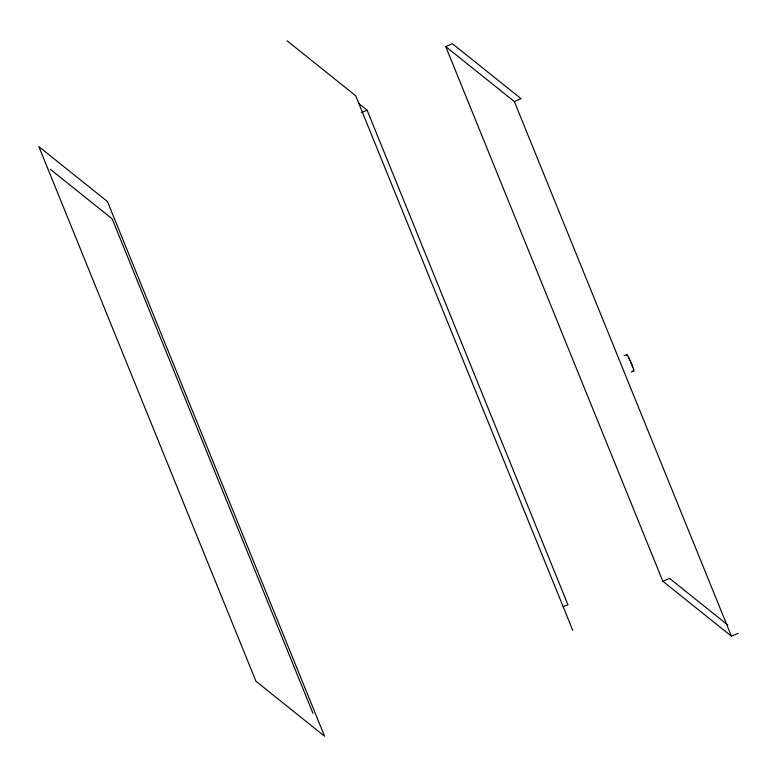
<?xml version="1.0" encoding="UTF-8"?>
<svg xmlns="http://www.w3.org/2000/svg" width="777" height="777" viewBox="0 0 777 777"><rect width="100%" height="100%" fill="white"/><g stroke="black" fill="none" stroke-linecap="round" stroke-linejoin="round"><path stroke-width="1.17" d="M445.736 46.591L452.437 43.735L521.046 98.679L514.345 101.544L445.736 46.591L662.83 581.245L731.439 636.188L738.15 633.333M361.354 112.646L367.103 110.188L567.919 604.739L563.131 606.788M624.154 355.613L626.67 354.545M631.293 371.998L633.809 370.93M662.83 581.245L669.541 578.379L727.816 625.048M287.072 40.802L355.681 95.746L572.785 630.4M358.683 103.448L367.103 110.188M50.418 169.396L112.17 218.852L312.985 713.403M630.574 362.043L631.72 364.879M514.345 101.544L731.439 636.188M626.66 355.089A8.965 0.864 66.9 0 1 631.196 362.781A8.965 0.864 66.9 0 1 633.09 370.347M628.331 357.634A6.012 0.573 66.9 0 1 629.943 360.645M632.167 366.132A6.012 0.573 66.9 0 1 632.478 367.152M107.459 201.544L38.85 146.6L255.954 681.254L324.563 736.198L107.459 201.544"/></g></svg>
